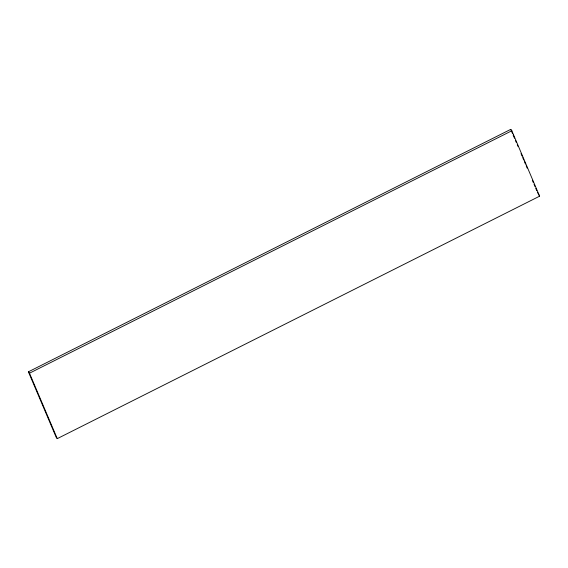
<?xml version="1.0" encoding="UTF-8"?>
<svg xmlns="http://www.w3.org/2000/svg" width="568" height="568" viewBox="0 0 568 568"><rect width="100%" height="100%" fill="white"/><g stroke="black" fill="none" stroke-linecap="round" stroke-linejoin="round"><path stroke-width="0.85" d="M28.4 371.813L510.731 129.362L511.825 130.761L539.6 196.187L57.269 438.638L56.175 437.239L28.4 371.813L29.493 373.204L57.269 438.638M29.493 373.204L511.825 130.761M539.6 196.187L537.477 192.367M510.731 129.362L512.45 133.402M513.131 135.021L514.509 138.251M515.531 140.672L516.22 142.291M517.249 144.712L517.931 146.331M521.019 153.594L522.049 156.022M522.737 157.634L523.76 160.062M524.449 161.674L525.478 164.095M526.16 165.714L527.189 168.135M532.337 180.255L533.366 182.676M534.048 184.295L535.077 186.716M535.766 188.327L536.788 190.756"/></g></svg>
